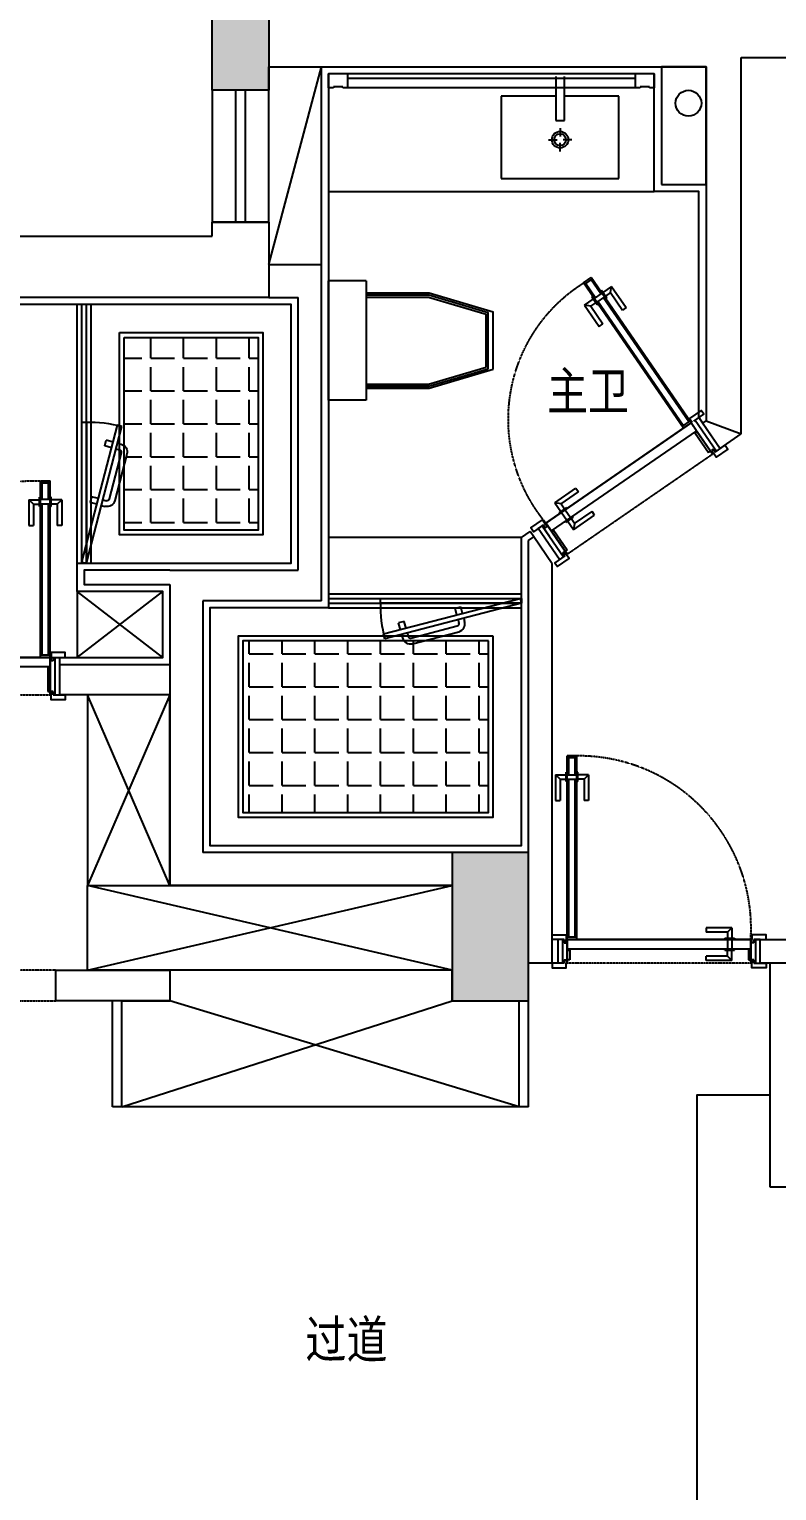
# Model space of a CAD drawing. Header units: millimetres. Extents: x 148889 to 229003, y -70503 to 111106.
# Drawn here: x 182490 to 185670, y -204 to 6008 of the extents above; entities that cross this region are included whole.
import ezdxf
from ezdxf.lldxf.tags import DXFTag

# ---------------------------------------------------------------- set-up
doc = ezdxf.new("R2010")
doc.units = ezdxf.units.MM
doc.header["$PDMODE"] = 3
doc.linetypes.add('DASHED2', pattern=[0.375, 0.25, -0.125])
doc.linetypes.add('HIDDEN', pattern=[0.375, 0.25, -0.125])
for name, color, linetype in [('8', 8, 'Continuous'), ('C-门套', 16, 'Continuous'), ('F-地坪3(地台)', 6, 'Continuous'), ('P-原墙线', 7, 'Continuous'), ('P-固定家具1(到顶)', 3, 'Continuous'), ('P-固定家具2(不到顶)', 2, 'Continuous'), ('P-外部尺寸', 44, 'Continuous'), ('P-完成面', 1, 'Continuous'), ('P-文字', 3, 'Continuous'), ('P-新墙线', 4, 'Continuous'), ('P-洁具', 3, 'Continuous'), ('P-活动家具', 3, 'Continuous'), ('P-窗', 3, 'Continuous'), ('P-门', 1, 'Continuous'), ('P-门套', 1, 'Continuous')]:
    doc.layers.add(name, color=color, linetype=linetype)
doc.styles.add('Arial', font='arial.ttf')
doc.styles.add('H1', font='SimSun.ttf')
tags = doc.linetypes.add('ACAD_ISO03W100', pattern=[30, 12, -18]).pattern_tags.tags
tags[6:7] = [DXFTag(74, 4), DXFTag(75, 0), DXFTag(340, '0'), DXFTag(46, 1.0), DXFTag(50, 0.0), DXFTag(44, 0.0), DXFTag(45, 0.0)]
tags[4:5] = [DXFTag(74, 4), DXFTag(75, 0), DXFTag(340, '0'), DXFTag(46, 1.0), DXFTag(50, 0.0), DXFTag(44, 0.0), DXFTag(45, 0.0)]
doc.dimstyles.new('1比80', dxfattribs={"dimscale": 80, "dimtxt": 2, "dimasz": 1.25, "dimexe": 1, "dimexo": 1, "dimgap": 0.25, "dimtad": 1, "dimdec": 0, "dimrnd": 0.005, "dimzin": 0, "dimdsep": 46, "dimtxsty": 'Arial', "dimblk": 'ARCHTICK', "dimcen": 0.125, "dimdle": 1, "dimclrd": 44, "dimclre": 44, "dimclrt": 50, "dimadec": 0, "dimazin": 0, "dimtfac": 1, "dimtdec": 0, "dimtix": 1, "dimtmove": 2, "dimatfit": 3, "dimldrblk": 'DOT', "dimfxl": 5, "dimfxlon": 1, "dimtvp": 1, "dimtolj": 1, "dimtzin": 0, "dimarcsym": 0})
pattern_1 = [(0, (0, 0), (0, 139.7), [101.6, -38.1]), (90, (0, 0), (-139.7, 9e-15), [101.6, -38.1])]

# ---------------------------------------------------------------- blocks, each defined once
blk = doc.blocks.new('_ArchTick')
at = {"color": 0, "linetype": 'ByBlock', "const_width": 0.15}
blk.add_lwpolyline([(-0.5, -0.5), (0.5, 0.5)], dxfattribs=at)
blk = doc.blocks.new('*D156')
at = {"layer": 'Defpoints', "color": 0}
for p in [(185519, 7053.9), (185519, 5888.4), (188999, 5583.4)]:
    blk.add_point(p, dxfattribs=at)
at = {"layer": 'P-固定家具1(到顶)', "color": 44, "lineweight": -2}
for p, q in [((185519, 6653.9), (185519, 7133.9)), ((188999, 6653.9), (188999, 7133.9)), ((189079, 7053.9), (185439, 7053.9))]:
    blk.add_line(p, q, dxfattribs=at)
at = {"layer": 'P-固定家具1(到顶)', "color": 44, "lineweight": -2, "xscale": 100, "yscale": 100, "zscale": 100, "rotation": 180}
blk.add_blockref('_ArchTick', (185519, 7053.9), dxfattribs=at)
at = {"layer": 'P-固定家具1(到顶)', "color": 44, "lineweight": -2, "xscale": 100, "yscale": 100, "zscale": 100}
blk.add_blockref('_ArchTick', (188999, 7053.9), dxfattribs=at)
at = {"layer": 'P-固定家具1(到顶)', "color": 50, "insert": (187259, 7155.7), "char_height": 160, "attachment_point": 5, "style": 'Arial'}
blk.add_mtext('\\A1;3480', dxfattribs=at)
blk = doc.blocks.new('_Dot')
at = {"color": 0, "linetype": 'ByBlock', "lineweight": -2}
blk.add_line((-0.5, 0), (-1, 0), dxfattribs=at)
at = {"color": 0, "linetype": 'ByBlock', "const_width": 0.5}
blk.add_lwpolyline([(-0.25, 0, 1), (0.25, 0, 1)], format="xyb", close=True, dxfattribs=at)
blk = doc.blocks.new('*D157')
at = {"layer": 'Defpoints', "color": 0}
for p in [(185369, 7053.9), (185369, 5848.4), (185519, 5888.4)]:
    blk.add_point(p, dxfattribs=at)
at = {"layer": 'P-外部尺寸', "color": 44, "lineweight": -2}
for p, q in [((185369, 6653.9), (185369, 7133.9)), ((185519, 6653.9), (185519, 7133.9)), ((185369, 7053.9), (185269, 7053.9)), ((185519, 7053.9), (185369, 7053.9)), ((185519, 7053.9), (185619, 7053.9))]:
    blk.add_line(p, q, dxfattribs=at)
at = {"layer": 'P-外部尺寸', "color": 44, "lineweight": -2, "xscale": 100, "yscale": 100, "zscale": 100}
blk.add_blockref('_ArchTick', (185369, 7053.9), dxfattribs=at)
at = {"layer": 'P-外部尺寸', "color": 44, "lineweight": -2, "xscale": 100, "yscale": 100, "zscale": 100, "rotation": 180}
blk.add_blockref('_ArchTick', (185519, 7053.9), dxfattribs=at)
at = {"layer": 'P-外部尺寸', "color": 50, "insert": (185444, 7155.6), "char_height": 160, "attachment_point": 5, "style": 'Arial'}
blk.add_mtext('\\A1;150', dxfattribs=at)
blk = doc.blocks.new('*D158')
at = {"layer": 'Defpoints', "color": 0}
for p in [(183509, 7053.9), (183509, 6108.4), (185369, 5848.4)]:
    blk.add_point(p, dxfattribs=at)
at = {"layer": 'P-外部尺寸', "color": 44, "lineweight": -2}
for p, q in [((183509, 6653.9), (183509, 7133.9)), ((185369, 6653.9), (185369, 7133.9)), ((185449, 7053.9), (183429, 7053.9))]:
    blk.add_line(p, q, dxfattribs=at)
at = {"layer": 'P-外部尺寸', "color": 44, "lineweight": -2, "xscale": 100, "yscale": 100, "zscale": 100, "rotation": 180}
blk.add_blockref('_ArchTick', (183509, 7053.9), dxfattribs=at)
at = {"layer": 'P-外部尺寸', "color": 44, "lineweight": -2, "xscale": 100, "yscale": 100, "zscale": 100}
blk.add_blockref('_ArchTick', (185369, 7053.9), dxfattribs=at)
at = {"layer": 'P-外部尺寸', "color": 50, "insert": (184439, 7155.6), "char_height": 160, "attachment_point": 5, "style": 'Arial'}
blk.add_mtext('\\A1;1860', dxfattribs=at)
blk = doc.blocks.new('*D160')
at = {"layer": 'Defpoints', "color": 0}
for p in [(181234, 7053.9), (183269, 6108.4), (181234, 4868.4)]:
    blk.add_point(p, dxfattribs=at)
at = {"layer": 'P-外部尺寸', "color": 44, "lineweight": -2}
for p, q in [((181234, 6653.9), (181234, 7133.9)), ((183269, 6653.9), (183269, 7133.9)), ((183349, 7053.9), (181154, 7053.9))]:
    blk.add_line(p, q, dxfattribs=at)
at = {"layer": 'P-外部尺寸', "color": 44, "lineweight": -2, "xscale": 100, "yscale": 100, "zscale": 100, "rotation": 180}
blk.add_blockref('_ArchTick', (181234, 7053.9), dxfattribs=at)
at = {"layer": 'P-外部尺寸', "color": 44, "lineweight": -2, "xscale": 100, "yscale": 100, "zscale": 100}
blk.add_blockref('_ArchTick', (183269, 7053.9), dxfattribs=at)
at = {"layer": 'P-外部尺寸', "color": 50, "insert": (182251.5, 7155.7), "char_height": 160, "attachment_point": 5, "style": 'Arial'}
blk.add_mtext('\\A1;2035', dxfattribs=at)
blk = doc.blocks.new('A$C3ABF2F21')
at = {"color": 252, "ltscale": 3}
blk.add_lwpolyline([(3237.8, 1200.6), (3237.8, 0), (0, 0), (0, 2441.2), (309.3, 2441.2)], dxfattribs=at)
for centre, radius, start, end in [((1062.9, 2214.9), 679.6, 115.15592, 151.02306), ((3114, 2629.2), 212.6, 336.4047, 98.18534)]:
    blk.add_arc(centre, radius, start, end, dxfattribs=at)
blk.add_ellipse((626.7, 2671.9), major_axis=(152.9, 158.5), ratio=0.45088, start_param=1.570796326794873, end_param=7.85398163397446, dxfattribs=at)
at = {"color": 252, "ltscale": 3, "extrusion": (0, 0, -1)}
blk.add_ellipse((3191, 2671.9), major_axis=(-152.9, 158.5), ratio=0.45088, start_param=1.570796326794812, end_param=7.853981633974398, dxfattribs=at)
at = {"layer": 'P-活动家具'}
for p, q in [((309.3, 3000.6), (309.3, 2050.5)), ((3509.3, 3000.6), (309.3, 3000.6)), ((3509.3, 3000.6), (3509.3, 1200.6)), ((458.9, 2825.4), (458.9, 2071)), ((3509.3, 2845.9), (479.4, 2845.9)), ((1509.3, 2050.5), (1509.3, 2845.9)), ((2559.8, 2071), (2559.8, 2845.9)), ((2559.8, 2845.9), (2559.8, 1221.1)), ((3359.8, 2825.4), (3359.8, 1621)), ((309.3, 2050.5), (438.4, 2050.5)), ((2539.3, 2050.5), (479.4, 2050.5)), ((3509.3, 1600.5), (3380.3, 1600.5)), ((3509.3, 1200.6), (2580.3, 1200.6))]:
    blk.add_line(p, q, dxfattribs=at)
blk.add_lwpolyline([(2059.3, 1650.5), (2059.3, 800.5), (959.3, 800.5), (959.3, 1650.5)], close=True, dxfattribs=at)
for centre, start, end in [((479.4, 2825.4), 89.99683, 180), ((3339.3, 2825.4), 0, 90.00317), ((438.4, 2071), 270, 0), ((479.4, 2071), 180, 270), ((2539.3, 2071), 270, 0), ((3380.3, 1621), 180, 270), ((2580.3, 1221.1), 180, 270)]:
    blk.add_arc(centre, 20.5, start, end, dxfattribs=at)
blk = doc.blocks.new('A$C3EAE0F3F')
at = {"layer": 'P-门'}
for p, q in [((600.5, 70, 0), (0, 70, 0)), ((0, 50), (0, 70, 0)), ((600.5, 70, 0), (600.5, 50)), ((600.5, 50), (0, 50))]:
    blk.add_line(p, q, dxfattribs=at)
at = {"layer": 'P-门', "color": 252}
for p, q in [((73.6, 70, 0), (73.6, 100, 0)), ((98.6, 100, 0), (73.6, 100, 0)), ((98.6, 70, 0), (98.6, 100, 0)), ((322, 70, 0), (322, 100, 0)), ((322, 100, 0), (347, 100, 0)), ((347, 70, 0), (347, 100, 0)), ((73.6, 50, 0), (73.6, 35, 0)), ((98.6, 50, 0), (98.6, 35, 0)), ((108.6, 25, 0), (312, 25, 0)), ((322, 50, 0), (322, 35, 0)), ((347, 50, 0), (347, 35, 0)), ((108.6, 0, 0), (312, 0, 0))]:
    blk.add_line(p, q, dxfattribs=at)
for centre, radius, start, end in [((510.7, 60), 510.8, 163.76776, 181.11943), ((108.6, 35, 0), 35, 180, 270), ((108.6, 35, 0), 10, 180, 270), ((312, 35, 0), 10, 270, 0), ((312, 35, 0), 35, 270, 0)]:
    blk.add_arc(centre, radius, start, end, dxfattribs=at)
blk = doc.blocks.new('A$C224B1EEF')
at = {"color": 252}
for p, q in [((59.8, 427.4), (134.4, 679.4)), ((68.5, 426.1), (140.9, 670.6)), ((373, 679.4), (134.4, 679.4)), ((366.5, 670.6), (140.9, 670.6)), ((438.8, 426.1), (366.5, 670.6)), ((447.5, 427.4), (373, 679.4)), ((59.8, 160), (59.8, 427.4)), ((68.5, 160), (68.5, 426.1)), ((438.8, 160), (438.8, 426.1)), ((447.5, 160), (447.5, 427.4))]:
    blk.add_line(p, q, dxfattribs=at)
at = {"layer": '8'}
for p, q in [((0, 160), (507.4, 160)), ((0, 160), (0, 1)), ((0, 160), (0, 1)), ((507.4, 160), (507.4, 1)), ((507.4, 160), (507.4, 1)), ((507.4, 1), (0, 1))]:
    blk.add_line(p, q, dxfattribs=at)
at = {"layer": 'P-固定家具2(不到顶)', "color": 3}
for p, q in [((51.1, 428.7), (131.7, 701.1)), ((375.6, 701.1), (131.7, 701.1)), ((456.2, 428.7), (375.6, 701.1)), ((51.1, 160), (51.1, 428.7)), ((456.2, 160), (456.2, 428.7))]:
    blk.add_line(p, q, dxfattribs=at)
blk = doc.blocks.new('A$C404574AA')
at = {"layer": 'P-门', "color": 252, "linetype": 'ACAD_ISO03W100', "ltscale": 0.001}
for p, q in [((50, 753, 233.2), (50, 3, 233.2)), ((50, 753, 233.2), (90, 753, 233.2)), ((90, 753, 233.2), (90, 3, 233.2)), ((90, 3, 233.2), (90, 743, 233.2)), ((0, 82.9, 233.2), (0, 192.4, 233.2)), ((0, 192.4, 233.2), (19, 192.4, 233.2)), ((19, 101.9, 233.2), (19, 192.4, 233.2)), ((140, 192.4, 233.2), (121, 192.4, 233.2)), ((121, 101.9, 233.2), (121, 192.4, 233.2)), ((140, 82.9, 233.2), (140, 192.4, 233.2)), ((19, 101.9, 233.2), (0, 82.9, 233.2)), ((0, 82.9, 233.2), (45, 82.9, 233.2)), ((19, 101.9, 233.2), (45, 101.9, 233.2)), ((45, 112.4, 233.2), (45, 72.4, 233.2)), ((45, 112.4, 233.2), (50, 112.4, 233.2)), ((45, 72.4, 233.2), (50, 72.4, 233.2)), ((90, 102.2, 233.2), (50, 102.2, 233.2)), ((90, 82.7, 233.2), (50, 82.7, 233.2)), ((95, 112.4, 233.2), (90, 112.4, 233.2)), ((95, 72.4, 233.2), (90, 72.4, 233.2)), ((95, 112.4, 233.2), (95, 72.4, 233.2)), ((121, 101.9, 233.2), (95, 101.9, 233.2)), ((140, 82.9, 233.2), (95, 82.9, 233.2)), ((121, 101.9, 233.2), (140, 82.9, 233.2)), ((50, 3, 233.2), (90, 3, 233.2))]:
    blk.add_line(p, q, dxfattribs=at)
at = {"layer": 'P-门'}
for p, q in [((90, 753, 233.2), (840, 753, 233.2)), ((90, 713, 233.2), (90, 753, 233.2)), ((650.6, 803, 233.2), (650.6, 784, 233.2)), ((760.1, 803, 233.2), (650.6, 803, 233.2)), ((741.1, 784, 233.2), (650.6, 784, 233.2)), ((730.6, 758, 233.2), (730.6, 753, 233.2)), ((730.6, 758, 233.2), (770.6, 758, 233.2)), ((740.8, 753, 233.2), (740.8, 713, 233.2)), ((741.1, 784, 233.2), (760.1, 803, 233.2)), ((741.1, 784, 233.2), (741.1, 758, 233.2)), ((760.1, 803, 233.2), (760.1, 758, 233.2)), ((760.3, 753, 233.2), (760.3, 713, 233.2)), ((770.6, 758, 233.2), (770.6, 753, 233.2)), ((840, 713, 233.2), (840, 753, 233.2)), ((90, 713, 233.2), (840, 713, 233.2)), ((730.6, 708, 233.2), (730.6, 713, 233.2)), ((730.6, 708, 233.2), (770.6, 708, 233.2)), ((741.1, 682, 233.2), (741.1, 708, 233.2)), ((760.1, 663, 233.2), (760.1, 708, 233.2)), ((770.6, 708, 233.2), (770.6, 713, 233.2)), ((741.1, 682, 233.2), (650.6, 682, 233.2)), ((650.6, 663, 233.2), (650.6, 682, 233.2)), ((760.1, 663, 233.2), (650.6, 663, 233.2)), ((741.1, 682, 233.2), (760.1, 663, 233.2))]:
    blk.add_line(p, q, dxfattribs=at)
at = {"layer": 'P-门', "color": 252}
for p, q in [((100, 713, 233.2), (100, 753, 233.2)), ((100, 747, 233.2), (740.8, 747, 233.2)), ((760.3, 747, 233.2), (832, 747, 233.2)), ((832, 713, 233.2), (832, 753, 233.2)), ((100, 719, 233.2), (740.8, 719, 233.2)), ((760.3, 719, 233.2), (832, 719, 233.2))]:
    blk.add_line(p, q, dxfattribs=at)
at = {"layer": 'P-门', "color": 252, "linetype": 'DASHED2'}
blk.add_arc((154.7, 685.8, 233.2), 685.8, 264.58541, 2.27588, dxfattribs=at)
blk = doc.blocks.new('A$C494D53A9')
at = {"layer": 'P-门', "color": 252, "linetype": 'ACAD_ISO03W100', "ltscale": 0.001}
for p, q in [((81.3, 870, 116.6), (81.3, 825, 116.6)), ((81.3, 870, 116.6), (190.8, 870, 116.6)), ((100.3, 851, 116.6), (81.3, 870, 116.6)), ((190.8, 870, 116.6), (190.8, 851, 116.6)), ((781.3, 820, 116.6), (1.3, 820, 116.6)), ((1.3, 820, 116.6), (1.3, 780, 116.6)), ((110.8, 825, 116.6), (70.8, 825, 116.6)), ((70.8, 825, 116.6), (70.8, 820, 116.6)), ((81, 780, 116.6), (81, 820, 116.6)), ((100.3, 851, 116.6), (100.3, 825, 116.6)), ((100.3, 851, 116.6), (190.8, 851, 116.6)), ((100.5, 780, 116.6), (100.5, 820, 116.6)), ((110.8, 825, 116.6), (110.8, 820, 116.6)), ((781.3, 820, 116.6), (781.3, 780, 116.6)), ((1.3, 780, 116.6), (771.3, 780, 116.6)), ((781.3, 780, 116.6), (1.3, 780, 116.6)), ((70.8, 775, 116.6), (70.8, 780, 116.6)), ((110.8, 775, 116.6), (70.8, 775, 116.6)), ((81.3, 730, 116.6), (81.3, 775, 116.6)), ((100.3, 749, 116.6), (81.3, 730, 116.6)), ((100.3, 749, 116.6), (100.3, 775, 116.6)), ((100.3, 749, 116.6), (190.8, 749, 116.6)), ((110.8, 775, 116.6), (110.8, 780, 116.6)), ((190.8, 730, 116.6), (190.8, 749, 116.6)), ((81.3, 730, 116.6), (190.8, 730, 116.6))]:
    blk.add_line(p, q, dxfattribs=at)
at = {"layer": 'P-门'}
for p, q in [((741.3, 780, 116.6), (741.3, 0, 116.6)), ((741.3, 780, 116.6), (781.3, 780, 116.6)), ((781.3, 780, 116.6), (781.3, 0, 116.6)), ((691.3, 79.9, 116.6), (691.3, 189.4, 116.6)), ((691.3, 189.4, 116.6), (710.3, 189.4, 116.6)), ((710.3, 98.9, 116.6), (710.3, 189.4, 116.6)), ((831.3, 189.4, 116.6), (812.3, 189.4, 116.6)), ((812.3, 98.9, 116.6), (812.3, 189.4, 116.6)), ((831.3, 79.9, 116.6), (831.3, 189.4, 116.6)), ((710.3, 98.9, 116.6), (691.3, 79.9, 116.6)), ((691.3, 79.9, 116.6), (736.3, 79.9, 116.6)), ((710.3, 98.9, 116.6), (736.3, 98.9, 116.6)), ((736.3, 109.4, 116.6), (736.3, 69.4, 116.6)), ((736.3, 109.4, 116.6), (741.3, 109.4, 116.6)), ((736.3, 69.4, 116.6), (741.3, 69.4, 116.6)), ((781.3, 99.2, 116.6), (741.3, 99.2, 116.6)), ((781.3, 79.7, 116.6), (741.3, 79.7, 116.6)), ((786.3, 109.4, 116.6), (781.3, 109.4, 116.6)), ((786.3, 69.4, 116.6), (781.3, 69.4, 116.6)), ((786.3, 109.4, 116.6), (786.3, 69.4, 116.6)), ((812.3, 98.9, 116.6), (786.3, 98.9, 116.6)), ((831.3, 79.9, 116.6), (786.3, 79.9, 116.6)), ((812.3, 98.9, 116.6), (831.3, 79.9, 116.6)), ((741.3, 0, 116.6), (781.3, 0, 116.6))]:
    blk.add_line(p, q, dxfattribs=at)
at = {"layer": 'P-门', "color": 252}
for p, q in [((741.3, 770, 116.6), (781.3, 770, 116.6)), ((747.3, 770, 116.6), (747.3, 99.2, 116.6)), ((775.3, 770, 116.6), (775.3, 99.2, 116.6)), ((747.3, 79.7, 116.6), (747.3, 8, 116.6)), ((775.3, 79.7, 116.6), (775.3, 8, 116.6)), ((741.3, 8, 116.6), (781.3, 8, 116.6))]:
    blk.add_line(p, q, dxfattribs=at)
at = {"layer": 'P-门', "color": 252, "linetype": 'DASHED2'}
blk.add_arc((733.3, 733.4, 116.6), 733.5, 176.36045, 270.62468, dxfattribs=at)

msp = doc.modelspace()

# ---------------------------------------------------------------- hatches: boundary and pattern name
at = {"layer": 'F-地坪3(地台)'}
h = msp.add_hatch(dxfattribs=at)
h.set_pattern_fill('ANGLE', color=252, scale=20, style=0)
h.set_pattern_definition(pattern_1)
h.paths.add_polyline_path([(183464, 4698.4), (182894, 4698.4), (182894, 4238, -0.295382), (182906, 4201.9), (182894, 4155.8), (182894, 3878.4), (183464, 3878.4)])
h = msp.add_hatch(dxfattribs=at)
h.set_pattern_fill('ANGLE', color=252, scale=20, style=0)
h.set_pattern_definition(pattern_1)
h.paths.add_polyline_path([(184444, 2678.4), (184444, 3408.4), (183399, 3408.4), (183399, 2678.4)])
at = {"layer": 'P-原墙线'}
h = msp.add_hatch(color=8, dxfattribs=at)
h.dxf.hatch_style = 1
h.paths.add_polyline_path([(188999, 6108.4), (188999, 5798.4), (189409, 5798.4), (189409, 6108.4)])
h.paths.add_polyline_path([(189299, 2638.4), (188999, 2638.4), (188999, 2138.4), (189299, 2138.4)])
h.paths.add_polyline_path([(189399, -1236.6), (188999, -1236.6), (188999, -1586.6), (189399, -1586.6)])
h.paths.add_polyline_path([(190569, -1586.6), (191219, -1586.6), (191219, -1236.6), (190569, -1236.6)])
h.paths.add_polyline_path([(184379, -3316.6), (184379, -3736.6), (184754, -3736.6), (184754, -3316.6)])
h.paths.add_polyline_path([(186824, -4886.6), (187099, -4886.6), (187099, -4556.6), (186824, -4556.6)])
h.paths.add_polyline_path([(190569, -4646.6), (190569, -4886.6), (191219, -4886.6), (191219, -4646.6)])
h.paths.add_polyline_path([(179204, -3196.6), (178724, -3196.6), (178724, -3586.6), (179204, -3586.6)])
h.paths.add_polyline_path([(177754, -1116.6), (177754, -866.6), (177184, -866.6), (177184, -1116.6)])
h.paths.add_polyline_path([(177184, 2148.4), (177184, 1788.4), (177614, 1788.4), (177614, 2148.4)])
h.paths.add_polyline_path([(181504, 1878.4), (181504, 2198.4), (181094, 2198.4), (181094, 1878.4)])
h.paths.add_polyline_path([(184289, 1878.4), (184614, 1878.4), (184614, 2508.4), (184289, 2508.4)])
h.paths.add_polyline_path([(183509, 6108.4), (183269, 6108.4), (183269, 5748.4), (183509, 5748.4)])
h.paths.add_polyline_path([(181514, 4888.4), (181514, 5128.4), (181094, 5128.4), (181094, 4888.4)])
h.paths.add_polyline_path([(179214, 5128.4), (178784, 5128.4), (178784, 4888.4), (179214, 4888.4)])

# ---------------------------------------------------------------- linework, layer by layer
at = {"layer": 'C-门套', "linetype": 'HIDDEN'}
for points in [[(184779, 3777.4), (185396.8, 4202.7), (185306, 4334.5), (184688.3, 3909.2)], [(185559, 2038.4), (184779, 2038.4), (184779, 2139.4), (185559, 2139.4)], [(181504, 1878.4), (182604, 1878.4), (182604, 2008.4), (181504, 2008.4)]]:
    msp.add_lwpolyline(points, close=True, dxfattribs=at)
at = {"layer": 'C-门套', "linetype": 'HIDDEN', "elevation": 116.6}
msp.add_lwpolyline([(181829, 3178.4), (182579, 3178.4), (182579, 3338.4), (181829, 3338.4)], close=True, dxfattribs=at)
at = {"layer": 'F-地坪3(地台)'}
for p, q in [((182694, 3738.4), (182694, 4838.4)), ((182754, 3738.4), (182754, 4838.4)), ((183764, 3608.4), (184584, 3608.4)), ((183764, 3548.4), (184584, 3548.4))]:
    msp.add_line(p, q, dxfattribs=at)
at = {"layer": 'F-地坪3(地台)', "color": 8}
msp.add_line((184584, 3848.4), (183764, 3848.4), dxfattribs=at)
at = {"layer": 'F-地坪3(地台)', "color": 252}
for points in [[(182874, 4718.4), (183484, 4718.4), (183484, 3858.4), (182874, 3858.4)], [(182894, 4698.4), (183464, 4698.4), (183464, 3878.4), (182894, 3878.4)], [(184464, 3428.4), (183379, 3428.4), (183379, 2658.4), (184464, 2658.4)], [(184444, 3408.4), (183399, 3408.4), (183399, 2678.4), (184444, 2678.4)]]:
    msp.add_lwpolyline(points, close=True, dxfattribs=at)
at = {"layer": 'P-原墙线'}
for p, q in [((183269, 5748.4), (183269, 6108.4)), ((183509, 5748.4), (183509, 5848.4)), ((183509, 5848.4), (185369, 5848.4)), ((185369, 5848.4), (185369, 4343.5)), ((185519, 4288.4), (185519, 5888.4)), ((185519, 5888.4), (188999, 5888.4)), ((183509, 5748.4), (183269, 5748.4)), ((183509, 5188.4), (183269, 5188.4)), ((183269, 5128.4), (183269, 5188.4)), ((183509, 5188.4), (183509, 4868.4)), ((182384, 5128.4), (183269, 5128.4)), ((183509, 4868.4), (182384, 4868.4)), ((182619, 3308.4), (183089, 3308.4)), ((183089, 3178.4), (182619, 3178.4)), ((184289, 2508.4), (184289, 1878.4)), ((184289, 1878.4), (184489, 1878.4))]:
    msp.add_line(p, q, dxfattribs=at)
for points in [[(183269, 6108.4), (183509, 6108.4), (183509, 5748.4), (183269, 5748.4)], [(184289, 1878.4), (184614, 1878.4), (184614, 2508.4), (184289, 2508.4)]]:
    msp.add_lwpolyline(points, close=True, dxfattribs=at)
msp.add_circle((185294, 5693.4), 55, dxfattribs=at)
at = {"layer": 'P-固定家具1(到顶)', "color": 252}
for p, q in [((183089, 3178.4), (182739, 2368.4)), ((183089, 2368.4), (182739, 3178.4)), ((182739, 2008.4), (184289, 2368.4)), ((184289, 2008.4), (182739, 2368.4)), ((182884, 1428), (184289, 1878.4)), ((184574, 1428), (183089, 1878.4))]:
    msp.add_line(p, q, dxfattribs=at)
at = {"layer": 'P-固定家具1(到顶)'}
for points in [[(182739, 2368.4), (183089, 2368.4), (183089, 3178.4), (182739, 3178.4)], [(182739, 2368.4), (184289, 2368.4), (184289, 2008.4), (182739, 2008.4)]]:
    msp.add_lwpolyline(points, close=True, dxfattribs=at)
for points in [[(184289, 1878.4), (184289, 2008.4), (183089, 2008.4), (183089, 1878.4)], [(184574, 1428), (182884, 1428), (182884, 1878.4), (183089, 1878.4)], [(184289, 1878.4), (184289, 1878.4), (184574, 1878.4)]]:
    msp.add_lwpolyline(points, dxfattribs=at)
at = {"layer": 'P-固定家具2(不到顶)'}
for p, q in [((182714, 3738.4), (182714, 4838.4)), ((182734, 3738.4), (182734, 4838.4)), ((183764, 3588.4), (184584, 3588.4)), ((183764, 3568.4), (184584, 3568.4))]:
    msp.add_line(p, q, dxfattribs=at)
at = {"layer": 'P-固定家具2(不到顶)', "color": 8}
for points in [[(182734, 4338.4), (182734, 3738.4), (182714, 3738.4), (182714, 4338.4)], [(183984, 3588.4), (184584, 3588.4), (184584, 3568.4), (183984, 3568.4)]]:
    msp.add_lwpolyline(points, close=True, dxfattribs=at)
at = {"layer": 'P-完成面'}
for p, q in [((185354.9, 4334), (185339, 4357.2)), ((184584, 3848.4), (184621.4, 3873.6)), ((184637.1, 3850.3), (184621.4, 3873.6)), ((182694, 3618.4), (182694, 3338.4)), ((182694, 3338.4), (183059, 3618.4)), ((183059, 3338.4), (182694, 3618.4))]:
    msp.add_line(p, q, dxfattribs=at)
msp.add_lwpolyline([(185339, 4357.2), (185339, 5318.4), (185149, 5318.4), (185149, 5818.4), (183764, 5818.4), (183764, 3548.4), (183259, 3548.4), (183259, 2538.4), (184584, 2538.4), (184584, 3848.4)], dxfattribs=at)
msp.add_lwpolyline([(181264, 4838.4), (181264, 3338.4), (183059, 3338.4), (183059, 3618.4), (182694, 3618.4), (182694, 3738.4), (183604, 3738.4), (183604, 4838.4)], close=True, dxfattribs=at)
at = {"layer": 'P-新墙线'}
for p, q in [((183509, 5008.4), (183734, 5848.4)), ((183734, 5008.4), (183734, 5848.4)), ((183509, 5008.4), (183734, 5008.4)), ((183734, 3578.4), (183734, 5008.4)), ((183509, 4868.4), (183634, 4868.4)), ((183634, 3708.4), (183634, 4868.4)), ((185354.9, 4334), (185369, 4343.5)), ((185354.9, 4334), (185428.7, 4226.4)), ((185369, 4343.5), (185519, 4288.4)), ((185428.7, 4226.4), (185519, 4288.4)), ((184614, 3834.7), (184637.1, 3850.3)), ((184614, 2038.4), (184614, 3834.7)), ((184714, 3736.2), (184637.1, 3850.3)), ((184714, 2038.4), (184714, 3736.2)), ((183089, 3708.4), (183634, 3708.4)), ((183089, 3648.4), (183089, 3178.4)), ((183734, 3578.4), (183229, 3578.4)), ((183229, 3578.4), (183229, 2508.4)), ((183089, 3178.4), (183089, 2368.4)), ((184289, 2508.4), (183229, 2508.4)), ((184289, 2368.4), (183089, 2368.4)), ((188999, 2138.4), (185599, 2138.4)), ((185599, 2038.4), (185599, 2138.4)), ((184714, 2038.4), (184614, 2038.4)), ((188999, 2038.4), (185599, 2038.4)), ((182844, 1428), (182844, 1878.4)), ((182884, 1428), (182884, 1878.4)), ((184574, 1428), (184574, 1878.4)), ((184614, 1428), (184614, 1878.4)), ((184614, 1428), (184574, 1428))]:
    msp.add_line(p, q, dxfattribs=at)
for points in [[(185179, 5348.4), (185369, 5348.4), (185369, 5848.4), (185179, 5848.4)], [(183089, 1878.4), (182604, 1878.4), (182604, 2008.4), (183089, 2008.4)]]:
    msp.add_lwpolyline(points, close=True, dxfattribs=at)
for points in [[(183089, 3708.4), (182724, 3708.4), (182724, 3648.4), (183089, 3648.4)], [(182884, 1428), (182844, 1428)]]:
    msp.add_lwpolyline(points, dxfattribs=at)
at = {"layer": 'P-洁具', "color": 252}
for p, q in [((183764, 5758.4), (183764, 5818.4)), ((183844, 5818.4), (183844, 5758.4)), ((185069, 5798.4), (183844, 5798.4)), ((184730.3, 5806.8), (184730.3, 5620.7)), ((184767.3, 5620.7), (184767.3, 5806.8)), ((185069, 5758.4), (185069, 5818.4)), ((185149, 5818.4), (185149, 5758.4)), ((183784, 5758.4), (183764, 5758.4)), ((183824, 5763.4), (183784, 5763.4)), ((183784, 5763.4), (183784, 5758.4)), ((183824, 5758.4), (183824, 5763.4)), ((183844, 5758.4), (183824, 5758.4)), ((185069, 5758.4), (183844, 5758.4)), ((184730.3, 5723.4), (184498.3, 5723.4)), ((184498.3, 5723.4), (184498.3, 5373.4)), ((184998.3, 5723.4), (184767.3, 5723.4)), ((184998.3, 5373.4), (184998.3, 5723.4)), ((185089, 5758.4), (185069, 5758.4)), ((185129, 5763.4), (185089, 5763.4)), ((185089, 5763.4), (185089, 5758.4)), ((185129, 5758.4), (185129, 5763.4)), ((185149, 5758.4), (185129, 5758.4)), ((184730.3, 5620.7), (184767.3, 5620.7)), ((184698.8, 5538.4), (184735.2, 5538.4)), ((184748.3, 5587.9), (184748.3, 5551.5)), ((184797.8, 5538.4), (184761.4, 5538.4)), ((184748.3, 5488.9), (184748.3, 5525.4)), ((184498.3, 5373.4), (184998.3, 5373.4))]:
    msp.add_line(p, q, dxfattribs=at)
at = {"layer": 'P-洁具', "color": 2}
msp.add_lwpolyline([(183764, 5318.4), (185149, 5318.4), (185149, 5818.4), (183764, 5818.4)], close=True, dxfattribs=at)
at = {"layer": 'P-洁具', "color": 252}
for radius in [35, 25]:
    msp.add_circle((184748.3, 5538.4), radius, dxfattribs=at)
at = {"layer": 'P-窗'}
for p, q in [((183369, 5188.4), (183369, 5748.4)), ((183409, 5748.4), (183409, 5188.4))]:
    msp.add_line(p, q, dxfattribs=at)
msp.add_lwpolyline([(183269, 5188.4), (183509, 5188.4), (183509, 5748.4), (183269, 5748.4)], close=True, dxfattribs=at)
at = {"layer": 'P-门套'}
for p, q in [((185339, 4357.2), (185429.7, 4225.4)), ((185322.5, 4345.8), (185413.2, 4214)), ((185331.6, 4297.4, 116.6), (185396.8, 4202.7)), ((185396.8, 4202.7), (185388.3, 4215.1)), ((185388.3, 4215.1), (185396.8, 4202.7)), ((185399, 4222.4), (185392.4, 4217.9)), ((185392.4, 4217.9), (185400.9, 4205.5)), ((185400.9, 4205.5), (185396.8, 4202.7)), ((185407.5, 4210.1), (185399, 4222.4)), ((184655.3, 3886.6, -116.6), (184671.8, 3897.9, -116.6)), ((184746, 3754.8, -116.6), (184655.3, 3886.6, -116.6)), ((184671.8, 3897.9, -116.6), (184677.5, 3901.9, -116.6)), ((184671.8, 3897.9, -116.6), (184762.5, 3766.1, -116.6)), ((184671.8, 3897.9, -116.6), (184703, 3852.6, -116.6)), ((184703, 3852.6, -116.6), (184671.8, 3897.9, -116.6)), ((184677.5, 3901.9), (184686.1, 3889.5)), ((184684.1, 3906.4), (184688.3, 3909.2)), ((184692.6, 3894), (184684.1, 3906.4)), ((184686.1, 3889.5), (184692.6, 3894)), ((184688.3, 3909.2), (184713.8, 3872.2)), ((184703, 3852.6, -116.6), (184762.5, 3766.1, -116.6)), ((184713.8, 3872.2), (184779, 3777.4)), ((184779, 3777.4), (184770.5, 3789.8)), ((184770.5, 3789.8), (184779, 3777.4)), ((184762.5, 3766.1, -116.6), (184746, 3754.8, -116.6)), ((184759.8, 3782.4), (184766.4, 3787)), ((184768.3, 3770.1), (184759.8, 3782.4)), ((184762.5, 3766.1, -116.6), (184768.3, 3770.1, -116.6)), ((184766.4, 3787), (184774.9, 3774.6)), ((184774.9, 3774.6), (184779, 3777.4)), ((182584, 3338.4, 233.2), (182579, 3338.4, 233.2)), ((182579, 3338.4, 233.2), (182579, 3293.4, 233.2)), ((182579, 3293.4, 233.2), (182579, 3178.4, 116.6)), ((182584, 3323.4, 233.2), (182584, 3338.4, 233.2)), ((182592, 3323.4, 233.2), (182584, 3323.4, 233.2)), ((182592, 3338.4, 233.2), (182592, 3323.4, 233.2)), ((182599, 3338.4, 116.6), (182599, 3178.4, 116.6)), ((182619, 3338.4, 116.6), (182619, 3178.4, 116.6)), ((182579, 3178.4, 116.6), (182579, 3193.4, 116.6)), ((182579, 3193.4, 116.6), (182579, 3178.4, 116.6)), ((182584, 3178.4, 116.6), (182579, 3178.4, 116.6)), ((182592, 3193.4, 116.6), (182584, 3193.4, 116.6)), ((182584, 3193.4, 116.6), (182584, 3178.4, 116.6)), ((182592, 3178.4, 116.6), (182592, 3193.4, 116.6)), ((184739, 2139.4), (184739, 2038.4, 116.6)), ((184759, 2139.4), (184759, 2038.4, 116.6)), ((184766, 2139.4, 116.6), (184766, 2124.4, 116.6)), ((184766, 2124.4, 116.6), (184774, 2124.4, 116.6)), ((184774, 2124.4, 116.6), (184774, 2139.4, 116.6)), ((184774, 2139.4, 116.6), (184779, 2139.4, 116.6)), ((184779, 2139.4, 116.6), (184779, 2094.4, 116.6)), ((185564, 2139.4), (185559, 2139.4)), ((185559, 2139.4), (185559, 2094.4)), ((185564, 2124.4), (185564, 2139.4)), ((185572, 2124.4), (185564, 2124.4)), ((185579, 2139.4, -116.6), (185572, 2139.4, -116.6)), ((185572, 2139.4), (185572, 2124.4)), ((185579, 2139.4, -116.6), (185579, 2038.4)), ((185599, 2139.4, -116.6), (185579, 2139.4, -116.6)), ((185599, 2038.4), (185599, 2139.4, -116.6)), ((184766, 2038.4, 116.6), (184766, 2053.4, 116.6)), ((184766, 2053.4, 116.6), (184774, 2053.4, 116.6)), ((184774, 2053.4, 116.6), (184774, 2038.4, 116.6)), ((184779, 2094.4, 116.6), (184779, 2038.4, 116.6)), ((184779, 2038.4, 116.6), (184779, 2053.4, 116.6)), ((184779, 2053.4, 116.6), (184779, 2038.4, 116.6)), ((185559, 2094.4), (185559, 2038.4, 116.6)), ((185559, 2038.4, 116.6), (185559, 2053.4, 116.6)), ((185559, 2053.4, 116.6), (185559, 2038.4, 116.6)), ((185572, 2053.4, 116.6), (185564, 2053.4, 116.6)), ((185564, 2053.4, 116.6), (185564, 2038.4, 116.6)), ((185572, 2038.4, 116.6), (185572, 2053.4, 116.6)), ((184774, 2038.4, 116.6), (184779, 2038.4, 116.6)), ((185564, 2038.4, 116.6), (185559, 2038.4, 116.6)), ((185579, 2038.4), (185572, 2038.4)), ((185579, 2038.4), (185599, 2038.4))]:
    msp.add_line(p, q, dxfattribs=at)
for points in [[(185316.7, 4341.9), (185359.6, 4371.3), (185348.2, 4387.8), (185298.8, 4353.8), (185310.2, 4337.3)], [(182592, 3178.4), (182644, 3178.4), (182644, 3158.4), (182584, 3158.4), (182584, 3178.4)], [(184766, 2139.4), (184714, 2139.4), (184714, 2159.4), (184774, 2159.4), (184774, 2139.4)], [(184766, 2038.4), (184714, 2038.4), (184714, 2018.4), (184774, 2018.4), (184774, 2038.4)], [(185572, 2038.4), (185624, 2038.4), (185624, 2018.4), (185564, 2018.4), (185564, 2038.4)]]:
    msp.add_lwpolyline(points, dxfattribs=at)
for points, elevation in [([(185380, 4209.4), (185388.3, 4215.1), (185331.6, 4297.4), (185323.3, 4291.8)], -116.6), ([(184778.7, 3795.5), (184770.5, 3789.8), (184713.8, 3872.2), (184722, 3877.8)], -233.2), ([(184789, 2053.4), (184779, 2053.4), (184779, 2094.4), (184789, 2094.4)], -116.6), ([(185549, 2053.4), (185559, 2053.4), (185559, 2094.4), (185549, 2094.4)], -233.2)]:
    msp.add_lwpolyline(points, close=True, dxfattribs=dict(at, elevation=elevation))
for points, elevation in [([(185407.5, 4210.1), (185450.3, 4239.6), (185461.6, 4223.1), (185412.2, 4189.1), (185400.9, 4205.5)], -116.6), ([(184677.5, 3901.9), (184634.7, 3872.4), (184623.4, 3888.9), (184672.8, 3922.9), (184684.1, 3906.4)], -116.6), ([(184768.3, 3770.1), (184725.4, 3740.6), (184736.8, 3724.1), (184786.2, 3758.1), (184774.9, 3774.6)], -116.6), ([(182592, 3338.4), (182644, 3338.4), (182644, 3358.4), (182584, 3358.4), (182584, 3338.4)], 116.6), ([(185572, 2139.4), (185624, 2139.4), (185624, 2159.4), (185564, 2159.4), (185564, 2139.4)], -116.6)]:
    msp.add_lwpolyline(points, dxfattribs=dict(at, elevation=elevation))
msp.add_lwpolyline([(182569, 3193.4), (182579, 3193.4), (182579, 3293.4), (182569, 3293.4)], close=True, dxfattribs=at)

# ---------------------------------------------------------------- block references
at = {"layer": 'P-活动家具', "rotation": 270}
msp.add_blockref('A$C224B1EEF', (183763, 4938.3), dxfattribs=at)
at = {"layer": 'P-活动家具'}
msp.add_blockref('A$C3ABF2F21', (185330.9, -962.2), dxfattribs=at)
at = {"layer": 'P-门', "xscale": -1}
for name, p, rotation in [('A$C404574AA', (184736.8, 3833.4, -233.2), 304.541777917919), ('A$C3EAE0F3F', (182933.3, 4307.1), 75.44836342457533), ('A$C404574AA', (181826, 3248.4, -116.6), 270)]:
    msp.add_blockref(name, p, dxfattribs=dict(at, rotation=rotation))
at = {"layer": 'P-门'}
for name, p, rotation in [('A$C3EAE0F3F', (184015.3, 3369.1), 14.55163657688735), ('A$C494D53A9', (185560.3, 2919.4, -116.6), 180)]:
    msp.add_blockref(name, p, dxfattribs=dict(at, rotation=rotation))

# ---------------------------------------------------------------- texts
at = {"layer": 'P-文字', "style": 'H1', "width": 0.8}
for s, p in [('主卫', (184692.4, 4390.2)), ('过道', (183665.2, 359))]:
    msp.add_text(s, height=160, dxfattribs=at).set_placement(p)

# ---------------------------------------------------------------- dimensions: what is measured, and where the dimension line sits
at = {"layer": 'P-固定家具1(到顶)', "color": 252}
dim = msp.add_linear_dim(base=(185519, 7053.9), p1=(188999, 5583.4), p2=(185519, 5888.4), dimstyle='1比80', dxfattribs=at)
dim.commit()
dim.dimension.update_dxf_attribs({"geometry": '*D156', "text_midpoint": (187259, 7155.7)})
at = {"layer": 'P-外部尺寸'}
for base, p1, p2, picture, middle in [((181234, 7053.9), (183269, 6108.4), (181234, 4868.4), '*D160', (182251.5, 7155.7)), ((183509, 7053.9), (185369, 5848.4), (183509, 6108.4), '*D158', (184439, 7155.6)), ((185369, 7053.9), (185519, 5888.4), (185369, 5848.4), '*D157', (185444, 7155.6))]:
    dim = msp.add_linear_dim(base=base, p1=p1, p2=p2, dimstyle='1比80', dxfattribs=at)
    dim.commit()
    dim.dimension.update_dxf_attribs({"geometry": picture, "text_midpoint": middle})

doc.saveas('drawing.dxf')
